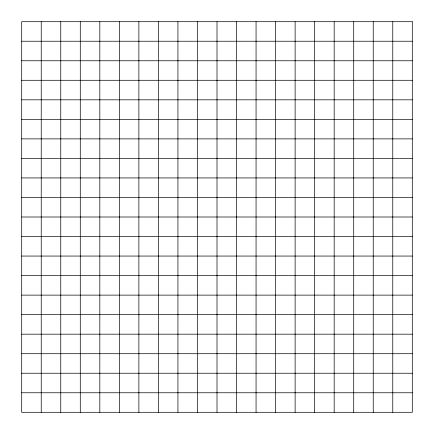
<?xml version="1.0" encoding="UTF-8"?>
<svg xmlns="http://www.w3.org/2000/svg" width="434" height="434" viewBox="0 0 434 434"><rect width="100%" height="100%" fill="white"/><g stroke="black" fill="none" stroke-linecap="round" stroke-linejoin="round"><path stroke-width="0.65" d="M21.7 41.23L412.3 41.23M21.7 60.76L412.3 60.76M21.7 80.29L412.3 80.29M21.7 99.82L412.3 99.82M21.7 119.35L412.3 119.35M21.7 138.88L412.3 138.88M21.7 158.41L412.3 158.41M21.7 177.94L412.3 177.94M21.7 197.47L412.3 197.47M21.7 217L412.3 217M21.7 236.53L412.3 236.53M21.7 256.06L412.3 256.06M21.7 275.59L412.3 275.59M21.7 295.12L412.3 295.12M21.7 314.65L412.3 314.65M21.7 334.18L412.3 334.18M21.7 353.71L412.3 353.71M21.7 373.24L412.3 373.24M21.7 392.77L412.3 392.77M392.77 21.7L392.77 412.3M373.24 21.7L373.24 412.3M353.71 21.7L353.71 412.3M334.18 21.7L334.18 412.3M314.65 21.7L314.65 412.3M295.12 21.7L295.12 412.3M275.59 21.7L275.59 412.3M256.06 21.7L256.06 412.3M236.53 21.7L236.53 412.3M217 21.7L217 412.3M197.47 21.7L197.47 412.3M177.94 21.7L177.94 412.3M158.41 21.7L158.41 412.3M138.88 21.7L138.88 412.3M119.35 21.7L119.35 412.3M99.82 21.7L99.82 412.3M80.29 21.7L80.29 412.3M60.76 21.7L60.76 412.3M41.23 21.7L41.23 412.3M412.3 21.7L21.7 21.7L21.7 412.3L412.3 412.3L412.3 21.7"/></g></svg>
